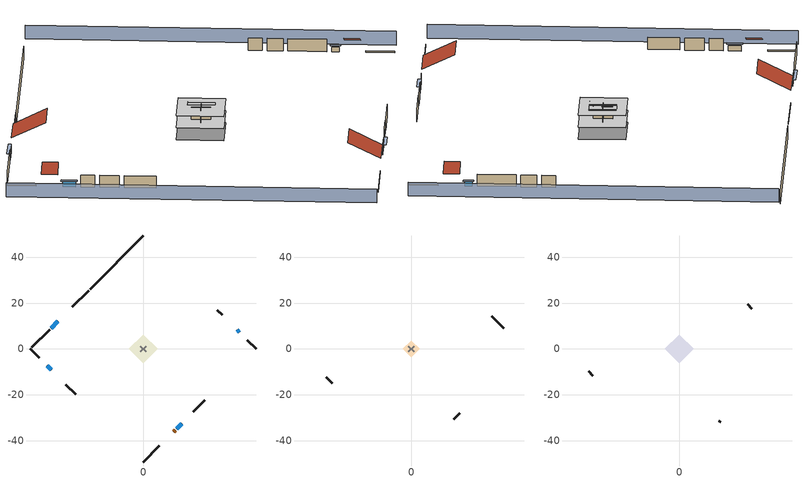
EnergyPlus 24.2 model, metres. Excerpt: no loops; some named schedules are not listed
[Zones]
conditioned space
 floor adiabatic (AdiabaticFloorConstruction): -6.28,0 0,6.28 6.28,0 0,-6.28 z0.3
 floor foundation (Slab2 construction): -6.28,0 0,6.28 6.28,0 0,-6.28 z-2.13
 wall outside (RimJoist1 construction): -23.83,25.43 -30.85,18.4 z0.3:0.61
 wall outside (RimJoist2 construction): 49.26,0 45.36,3.9 z0.3:0.61
 wall outside (RimJoist3 construction): 0,-49.26 7.03,-42.23 z0.3:0.61
 wall outside (RimJoist4 construction): -49.26,0 -45.36,-3.9 z0.3:0.61
 wall outside (AdiabaticWallConstruction 1): 13.23,-36.03 13.88,-35.38 z0.3:2.34
 wall outside (AdiabaticWallConstruction): -37.24,12.01 -40.2,9.06 z0.3:1.43; 41.88,7.38 40.89,8.37 z0.3:1.22; 14.53,-34.72 16.77,-32.49 / -41.88,-7.38 -40.14,-9.11 z0.3:1.37
 wall outside (Wall3 construction): -40.85,8.4 -48.6,0.66 z0.3:2.74
 wall outside (Wall4 construction): 34.4,14.85 32.3,16.96 z0.3:2.74
 wall outside (Wall7 construction): 21.81,-27.45 26.82,-22.44 z0.3:2.74
 wall outside (Wall8 construction): -33.73,-15.53 -29.42,-19.83 z0.3:2.74
 wall foundation (FoundationWall1 construction): 0,49.26 -23.17,26.09 z-2.13:0.3
 wall to garage (Wall5 construction): -1.29,-1.29 1.29,1.29 z0.3:2.74
 wall to garage (Wall6 construction): 1.29,-1.29 -1.29,1.29 z0.3:2.74
 window (WindowConstruction): -37.24,12.01 -40.2,9.06 z0.3:1.43
 window (WindowConstruction 1): 41.88,7.38 40.89,8.37 z0.3:1.22
 window (WindowConstruction 2): 14.53,-34.72 16.77,-32.49 z0.3:1.37
 window (WindowConstruction 3): -41.88,-7.38 -40.14,-9.11 z0.3:1.37
 door (Door): 13.23,-36.03 13.88,-35.38 z0.3:2.34
 ceiling adiabatic (AdiabaticFloorConstruction): 0,-6.28 6.28,0 0,6.28 -6.28,0 z0.3
garage
 floor foundation (Slab1 construction): -3.66,0 0,3.66 3.66,0 0,-3.66 z0
 wall outside (Wall1 construction): 40.23,9.02 35.06,14.2 z0.3:2.74
 wall outside (Wall12 construction): -36.97,-12.29 -34.38,-14.87 z0.3:2.74
 wall outside (Wall2 construction): 18.57,-30.69 21.15,-28.1 z0.3:2.74
attic - unvented
 floor to garage (Floor1 construction): -3.66,0 0,3.66 3.66,0 0,-3.66 z2.74
 floor to conditioned space (Floor2 construction Reversed): -6.28,0 0,6.28 6.28,0 0,-6.28 z2.74
 wall outside (Wall10 construction): -39.49,-9.77 -37.63,-11.63 z0.3:2.74
 wall outside (Wall11 construction): 17.43,-31.83 17.91,-31.35 z0.3:2.74
 wall outside (Wall9 construction): 31.64,17.62 29.78,19.47 z0.3:2.74
 roof outside (Roof1 construction): -36.59,12.67,2.74 -32.05,8.13,5.95 -26.97,13.21,5.95 -31.51,17.75,2.74
 roof outside (Roof2 construction): 42.54,6.72,2.74 40.6,4.79,4.11 42.77,2.62,4.11 44.7,4.56,2.74
 roof outside (Roof3 construction): -42.54,-6.72,2.74 -40.6,-4.79,4.11 -42.77,-2.62,4.11 -44.7,-4.56,2.74
 roof outside (Roof4 construction): 12.57,-36.68,2.74 8.2,-32.31,5.84 3.31,-37.2,5.84 7.68,-41.57,2.74
shading: -52.49,-3.23 -3.23,-52.49 / 52.49,3.23 3.23,52.49 z0:2.74; -40.41,8.84 -37.03,12.23 -37.46,12.66 -40.84,9.27 z1.74; 40.67,8.58 42.1,7.16 42.53,7.59 41.1,9.01 z1.52; 16.98,-32.27 14.32,-34.94 14.75,-35.37 17.42,-32.7 z1.68; -39.93,-9.33 -42.1,-7.16 -42.53,-7.59 -40.36,-9.76 z1.68
[Building]
Building 1: Terrain=Suburbs
[Site:Location]
Portland Intl Arpt_OR: Latitude {deg}=45.59; Longitude {deg}=-122.6; Time Zone {hr}=-8; Elevation {m}=33; Keep Site Location Information=Yes
[Site:GroundTemperature:Shallow]
10.2558, 8.96328, 8.85977, 9.47314, 11.9355, 14.3863, 16.5111, 17.8571, 17.9714, 16.8767, 14.8061, 12.4304
[Site:WaterMainsTemperature]
Calculation Method=Schedule; Temperature Schedule=mains temperature schedule
[Material] Roughness=Rough; Thermal Absorptance=0.9
Name | Thickness {m} | Conductivity {W/m-K} | Density {kg/m3} | Specific Heat {J/kg-K} | Solar Absorptance | Visible Absorptance
asphalt or fiberglass shingles | 0.00635 | 0.162714 | 1121.4 | 1465.45 | 0.85 | 0.85
ceiling loosefill ins | 0.338667 | 0.0480833 | 16.02 | 1046.75 | 0.7 | 0.7
ceiling stud and cavity | 0.1397 | 1.39189 | 65.682 | 1177.47 | 0.7 | 0.7
ceiling stud and cavity 1 | 0.1397 | 0.0920385 | 65.682 | 1177.47 | 0.7 | 0.7
concrete 4.0 in. | 0.1016 | 1.803125 | 2242.8 | 837.4 | 0.7 | 0.7
concrete 8.0 in. | 0.2032 | 1.803125 | 2242.8 | 837.4 | 0.7 | 0.7
door material | 0.04445 | 0.0612267 | 512.64 | 1214.23 | 0.7 | 0.7
floor covering | 0.0127 | 0.0450781 | 54.468 | 1339.84 | 0.9 | 0.9
floor covering 1 | 0.0127 | 0.0433444 | 54.468 | 1339.84 | 0.6 | 0.6
floor rigid ins; wall rigid ins | 0.512978 | 0.029427 | 32.04 | 1214.23 | 0.7 | 0.7
floor stud and cavity | 0.1397 | 1.75129 | 37.0049 | 1207.88 | 0.7 | 0.7
furniture material conditioned space 1; furniture material garage 1 | 0.1524 | 0.115458 | 640.8 | 1214.23 | 0.6 | 0.6
gypsum board | 0.0127 | 0.160291 | 801 | 837.4 | 0.6 | 0.6
gypsum board 1 | 0.0127 | 0.160291 | 801 | 837.4 | 0.7 | 0.7
osb sheathing 0.5 in. | 0.0127 | 0.115458 | 512.64 | 1214.23 | 0.6 | 0.6
osb sheathing 0.5 in. 1; osb sheathing 0.5 in. 2; osb sheathing 0.5 in. 3 | 0.0127 | 0.115458 | 512.64 | 1214.23 | 0.7 | 0.7
osb sheathing 0.75 in. | 0.01905 | 0.115458 | 512.64 | 1214.23 | 0.7 | 0.7
rim joist stud and cavity | 0.0508 | 0.178688 | 50.32683 | 1063.81 | 0.6 | 0.6
roof rigid ins | 0.00281632 | 0.029427 | 32.04 | 1214.23 | 0.7 | 0.7
wall stud and cavity | 0.1397 | 0.727959 | 139.0536 | 1170.24 | 0.6 | 0.6
wall stud and cavity 1 | 0.1397 | 0.550994 | 139.0536 | 1170.24 | 0.7 | 0.7
wall stud and cavity 2 | 0.1397 | 0.335416 | 139.0536 | 1170.24 | 0.7 | 0.7
wall stud and cavity 3 | 0.0889 | 0.380278 | 52.3479 | 1209.89 | 0.7 | 0.7
wall stud and cavity 4 | 0.0889 | 0.391764 | 83.0341 | 1211.67 | 0.7 | 0.7
wood siding | 0.0254 | 0.102417 | 544.68 | 1172.36 | 0.85 | 0.85
wood siding 1; wood siding 2 | 0.0254 | 0.102417 | 544.68 | 1172.36 | 0.7 | 0.7
[WindowMaterial:SimpleGlazingSystem]
WindowMaterial: U-Factor {W/m2-K}=4.76952; Solar Heat Gain Coefficient=0.63
[Construction]
AdiabaticFloorConstruction: floor stud and cavity, floor rigid ins, osb sheathing 0.75 in., floor covering 1
AdiabaticWallConstruction: wood siding 1, wall rigid ins, wall stud and cavity 3, gypsum board
AdiabaticWallConstruction 1: wood siding 2, wall rigid ins, wall stud and cavity 3, gypsum board
Door: door material
Floor1 construction: ceiling stud and cavity
Floor2 construction Reversed: gypsum board, ceiling stud and cavity 1, ceiling loosefill ins
FoundationWall1 construction: concrete 8.0 in., gypsum board 1
furniture construction conditioned space 1: furniture material conditioned space 1
furniture construction garage 1: furniture material garage 1
PartitionWallConstruction: gypsum board, wall stud and cavity 4, gypsum board
RimJoist1 construction; RimJoist2 construction; RimJoist3 construction; RimJoist4 construction: wood siding, rim joist stud and cavity
Roof1 construction; Roof2 construction; Roof3 construction; Roof4 construction: asphalt or fiberglass shingles, roof rigid ins, osb sheathing 0.5 in.
Slab1 construction: concrete 4.0 in.
Slab2 construction: concrete 4.0 in., floor covering
Wall1 construction; Wall2 construction: wood siding, osb sheathing 0.5 in. 1, wall stud and cavity
Wall10 construction; Wall11 construction; Wall12 construction; Wall9 construction: wood siding, osb sheathing 0.5 in. 3, wall stud and cavity
Wall3 construction; Wall4 construction: wood siding, osb sheathing 0.5 in. 1, wall stud and cavity 1, gypsum board
Wall5 construction: osb sheathing 0.5 in. 2, wall stud and cavity 2, gypsum board
Wall6 construction: osb sheathing 0.5 in. 3, wall stud and cavity 2, gypsum board
Wall7 construction; Wall8 construction: wood siding, osb sheathing 0.5 in. 3, wall stud and cavity 1, gypsum board
WindowConstruction; WindowConstruction 1; WindowConstruction 2; WindowConstruction 3: WindowMaterial
[Zone] Multiplier=1; Part of Total Floor Area=Yes
Name | Volume {m3}
attic - unvented | 80.9188
conditioned space | 384.656
garage | 65.242
[Space]
Name | Zone | Volume {m3}
attic - unvented 1 | attic - unvented | 80.9188
conditioned space 1 | conditioned space | 384.656
garage 1 | garage | 65.242
[ZoneInfiltration:DesignFlowRate] Schedule=Always On Discrete
Name | Zone or ZoneList or Space or SpaceList | Design Flow Rate Calculation Method | Air Changes per Hour {1/hr} | Constant Term Coefficient | Temperature Term Coefficient | Velocity Term Coefficient | Velocity Squared Term Coefficient | Design Flow Rate {m3/s}
infil attic - unvented 1 | attic - unvented 1 | AirChanges/Hour | 0.1 | 1 | 0 | 0 | 0
infil flow; natural vent flow; whole house fan flow | conditioned space 1 | Flow/Zone |  |  |  |  |  | 0
[ZoneMixing]
whole house fan mix: Zone or Space=attic - unvented; Schedule=Always On Continuous; Design Flow Rate Calculation Method=Flow/Zone; Design Flow Rate {m3/s}=0; Source Zone or Space=conditioned space
[SurfaceProperty:ExposedFoundationPerimeter] Exposed Perimeter Calculation Method=TotalExposedPerimeter
Name | Total Exposed Perimeter {m}
Slab2 | 32.766
Slab1 | 14.6304
[SurfaceProperty:IncidentSolarMultiplier] Incident Solar Multiplier=1; Incident Solar Multiplier Schedule=trans schedule winter=0.85 summer=0.7
Window1; Window2; Window3; Window4
[InternalMass]
Name | Construction | Zone or ZoneList | Space or SpaceList | Surface Area {m2}
furniture mass conditioned space 1 | furniture construction conditioned space 1 | conditioned space | conditioned space 1 | 63.09974
partition wall mass | PartitionWallConstruction | conditioned space | conditioned space 1 | 157.749
furniture mass garage 1 | furniture construction garage 1 | garage | garage 1 | 2.67561
[Lights] Design Level Calculation Method=LightingLevel; Return Air Fraction=0; Fraction Radiant=0.6; Fraction Visible=0.2; Fraction Replaceable=1
Name | Zone or ZoneList or Space or SpaceList | Schedule | Lighting Level {W}
interior lighting | conditioned space 1 | lighting_interior | 335.349
garage lighting | garage 1 | lighting_garage | 13.4692
[People]
occupants: Zone or ZoneList or Space or SpaceList=conditioned space 1; Number of People Schedule=occupants; Number of People Calculation Method=People; Number of People=2; Fraction Radiant=0.314171; Sensible Heat Fraction=0.56303; Activity Level Schedule=occupants activity schedule; Carbon Dioxide Generation Rate {m3/s-W}=0; Enable ASHRAE 55 Comfort Warnings=No; Mean Radiant Temperature Calculation Type=EnclosureAveraged
[ElectricEquipment] Design Level Calculation Method=EquipmentLevel
Name | Zone or ZoneList or Space or SpaceList | Schedule | Design Level {W} | Fraction Latent | Fraction Radiant | Fraction Lost
ceiling fan | conditioned space 1 | ceiling_fan | 17.4159 | 0 | 0.558 | 0
clothes dryer | conditioned space 1 | clothes_dryer | 7094.24 | 0.015 | 0.081 | 0.85
clothes washer | conditioned space 1 | clothes_washer | 615.448 | 0.03 | 0.162 | 0.7
cooking range | conditioned space 1 | cooking_range | 1281.01 | 0.08 | 0.432 | 0.2
dishwasher | conditioned space 1 | dishwasher | 902.627 | 0.3 | 0.18 | 0.4
fridge | conditioned space 1 | fridge schedule | 43.7215 | 0 | 0.6 | 0
mech vent bath fan 0 | conditioned space 1 | mech vent bath fan 0 schedule | 30 | 0 | 0 | 1
mech vent house fan | conditioned space 1 | mech vent house fan schedule | 0 | 0 | 0 | 1
mech vent house fan cfis | conditioned space 1 | mech vent house fan cfis schedule | 0 | 0 | 0 | 0
mech vent range fan 0 | conditioned space 1 | mech vent range fan 0 schedule | 30 | 0 | 0 | 1
misc plug loads | conditioned space 1 | plug_loads_other | 322.443 | 0.021 | 0.558 | 0.049
misc tv | conditioned space 1 | plug_loads_tv | 405.945 | 0 | 0.6 | 0
whole house fan | conditioned space 1 | Always On Discrete | 0 | 0 | 0 | 1
freezer | garage 1 | freezer schedule | 194.914 | 0 | 0.6 | 0
[OtherEquipment] Zone or ZoneList or Space or SpaceList=conditioned space 1; Design Level Calculation Method=EquipmentLevel
Name | Fuel Type | Schedule | Design Level {W} | Fraction Latent | Fraction Radiant | Fraction Lost
clothes dryer 1 | Electricity | clothes_dryer | 0 | 0.015 | 0.081 | 0.85
cooking range 1 | Electricity | cooking_range | 0 | 0.08 | 0.432 | 0.2
general water use latent | None | general water use schedule | 44.1266 | 1 | 0 | 0
general water use sensible | None | general water use schedule | -43.4886 | 0 | 0.6 | 0
mech vent house fan latent load; water heater lat | None | Always On Discrete | 0 | 1 | 0 | 0
mech vent house fan sensible load; water heater sens | None | Always On Discrete | 0 | 0 | 0 | 0
water heater energy adjustment1 | Electricity | Always On Discrete | 0.01 | 0 | 0 | 1
[ZoneInfiltration:EffectiveLeakageArea]
infil garage 1: Zone or Space=garage 1; Schedule=Always On Discrete; Effective Air Leakage Area {cm2}=271.837; Stack Coefficient=0.000129147; Wind Coefficient=4.64657e-05
[WaterUse:Equipment]
dishwasher: Peak Flow Rate {m3/s}=7.36554e-06; Flow Rate Fraction Schedule=hot_water_dishwasher
[Foundation:Kiva] Wall Depth Below Slab {m}=0.2032
Name | Initial Indoor Air Temperature {C} | Wall Height Above Grade {m}
Foundation Kiva 1 | 13.4258 | 0.1016
Foundation Kiva 2 | 21.1111 | 0.3048
[Foundation:Kiva:Settings]
Soil Conductivity {W/m-K}=3.462; Soil Density {kg/m3}=1842.3; Soil Specific Heat {J/kg-K}=418.7; Ground Solar Absorptivity=0.9; Ground Thermal Absorptivity=0.9; Ground Surface Roughness {m}=0.03; Far-Field Width {m}=40; Deep-Ground Boundary Condition=ZeroFlux; Deep-Ground Depth {m}=40; Minimum Cell Dimension {m}=0.2; Maximum Cell Growth Coefficient=3; Simulation Timestep=Timestep
[Exterior:Lights]
exterior lighting: Schedule=exterior lighting schedule; Design Level {W}=10.6381
[EnergyManagementSystem:GlobalVariable]
infil_program_Qfan
infil_program_Qinf
natural_vent_program_Qnv
natural_vent_program_Qwhf
[EnergyManagementSystem:Sensor]
Name | Output:Variable or Output:Meter Index Key | Output:Variable or Output:Meter
airflow_gain | infil flow | Infiltration Sensible Heat Gain Energy
airflow_gain_1 | natural vent flow | Infiltration Sensible Heat Gain Energy
airflow_gain_2 | whole house fan flow | Infiltration Sensible Heat Gain Energy
airflow_loss | infil flow | Infiltration Sensible Heat Loss Energy
airflow_loss_1 | natural vent flow | Infiltration Sensible Heat Loss Energy
airflow_loss_2 | whole house fan flow | Infiltration Sensible Heat Loss Energy
clg_load_cond |  | Cooling:EnergyTransfer:Zone:CONDITIONED SPACE
clg_sp_s; clg_sp_s_1 | cooling setpoint | Schedule Value
clothes_dryer_exhaust_0_sch_s | clothes_dryer | Schedule Value
cool_season | cooling season schedule | Schedule Value
htg_load_cond |  | Heating:EnergyTransfer:Zone:CONDITIONED SPACE
htg_sp_s; htg_sp_s_1 | heating setpoint | Schedule Value
ig_ee_conv | ceiling fan | Electric Equipment Convective Heating Energy
ig_ee_conv_1 | clothes dryer | Electric Equipment Convective Heating Energy
ig_ee_conv_3 | cooking range | Electric Equipment Convective Heating Energy
ig_ee_conv_4 | dishwasher | Electric Equipment Convective Heating Energy
ig_ee_conv_5 | fridge | Electric Equipment Convective Heating Energy
ig_ee_conv_6 | misc plug loads | Electric Equipment Convective Heating Energy
ig_ee_conv_7 | misc tv | Electric Equipment Convective Heating Energy
ig_ee_conv_8 | whole house fan | Electric Equipment Convective Heating Energy
ig_ee_rad | ceiling fan | Electric Equipment Radiant Heating Energy
ig_ee_rad_1 | clothes dryer | Electric Equipment Radiant Heating Energy
ig_ee_rad_3 | cooking range | Electric Equipment Radiant Heating Energy
ig_ee_rad_4 | dishwasher | Electric Equipment Radiant Heating Energy
ig_ee_rad_5 | fridge | Electric Equipment Radiant Heating Energy
ig_ee_rad_6 | misc plug loads | Electric Equipment Radiant Heating Energy
ig_ee_rad_7 | misc tv | Electric Equipment Radiant Heating Energy
ig_ee_rad_8 | whole house fan | Electric Equipment Radiant Heating Energy
ig_lgt_conv | interior lighting | Lights Convective Heating Energy
ig_lgt_rad | interior lighting | Lights Radiant Heating Energy
ig_lgt_vis | interior lighting | Lights Visible Radiation Heating Energy
ig_oe_conv | clothes dryer 1 | Other Equipment Convective Heating Energy
ig_oe_conv_1 | cooking range 1 | Other Equipment Convective Heating Energy
ig_oe_conv_2 | general water use latent | Other Equipment Convective Heating Energy
ig_oe_conv_3 | general water use sensible | Other Equipment Convective Heating Energy
ig_oe_conv_4 | water heater energy adjustment1 | Other Equipment Convective Heating Energy
ig_oe_conv_5 | water heater lat | Other Equipment Convective Heating Energy
ig_oe_conv_6 | water heater sens | Other Equipment Convective Heating Energy
ig_oe_rad | clothes dryer 1 | Other Equipment Radiant Heating Energy
ig_oe_rad_1 | cooking range 1 | Other Equipment Radiant Heating Energy
ig_oe_rad_2 | general water use latent | Other Equipment Radiant Heating Energy
ig_oe_rad_3 | general water use sensible | Other Equipment Radiant Heating Energy
ig_oe_rad_4 | water heater energy adjustment1 | Other Equipment Radiant Heating Energy
ig_oe_rad_5 | water heater lat | Other Equipment Radiant Heating Energy
ig_oe_rad_6 | water heater sens | Other Equipment Radiant Heating Energy
ig_ppl_conv | occupants | People Convective Heating Energy
ig_ppl_rad | occupants | People Radiant Heating Energy
im_conv | furniture mass conditioned space 1 | Surface Inside Face Convection Heat Gain Energy
im_conv_1 | partition wall mass | Surface Inside Face Convection Heat Gain Energy
im_ig | furniture mass conditioned space 1 | Surface Inside Face Internal Gains Radiation Heat Gain Energy
im_ig_1 | partition wall mass | Surface Inside Face Internal Gains Radiation Heat Gain Energy
im_lgt | furniture mass conditioned space 1 | Surface Inside Face Lights Radiation Heat Gain Energy
im_lgt_1 | partition wall mass | Surface Inside Face Lights Radiation Heat Gain Energy
im_sol | furniture mass conditioned space 1 | Surface Inside Face Solar Radiation Heat Gain Energy
im_sol_1 | partition wall mass | Surface Inside Face Solar Radiation Heat Gain Energy
im_surf | furniture mass conditioned space 1 | Surface Inside Face Net Surface Thermal Radiation Heat Gain Energy
im_surf_1 | partition wall mass | Surface Inside Face Net Surface Thermal Radiation Heat Gain Energy
mech_vent_bath_fan_0_sch_s | mech vent bath fan 0 schedule | Schedule Value
mech_vent_range_fan_0_sch_s | mech vent range fan 0 schedule | Schedule Value
mv_conv | mech vent bath fan 0 | Electric Equipment Convective Heating Energy
mv_conv_1 | mech vent house fan | Electric Equipment Convective Heating Energy
mv_conv_2 | mech vent house fan cfis | Electric Equipment Convective Heating Energy
mv_conv_3 | mech vent range fan 0 | Electric Equipment Convective Heating Energy
mv_conv_4 | mech vent house fan latent load | Other Equipment Convective Heating Energy
mv_conv_5 | mech vent house fan sensible load | Other Equipment Convective Heating Energy
mv_rad | mech vent bath fan 0 | Electric Equipment Radiant Heating Energy
mv_rad_1 | mech vent house fan | Electric Equipment Radiant Heating Energy
mv_rad_2 | mech vent house fan cfis | Electric Equipment Radiant Heating Energy
mv_rad_3 | mech vent range fan 0 | Electric Equipment Radiant Heating Energy
mv_rad_4 | mech vent house fan latent load | Other Equipment Radiant Heating Energy
mv_rad_5 | mech vent house fan sensible load | Other Equipment Radiant Heating Energy
natural_vent_s | natural vent schedule | Schedule Value
out_pb_s |  | Site Outdoor Air Barometric Pressure
out_wt_s |  | Site Outdoor Air Humidity Ratio
site_vw_s |  | Site Wind Speed
ss_back_out | Window1 | Surface Window Shortwave from Zone Back Out Window Heat Transfer Rate
ss_back_out_1 | Window2 | Surface Window Shortwave from Zone Back Out Window Heat Transfer Rate
ss_back_out_2 | Window3 | Surface Window Shortwave from Zone Back Out Window Heat Transfer Rate
ss_back_out_3 | Window4 | Surface Window Shortwave from Zone Back Out Window Heat Transfer Rate
ss_conv | Door1 | Surface Inside Face Convection Heat Gain Energy
ss_conv_1 | Window1 | Surface Inside Face Convection Heat Gain Energy
ss_conv_2 | Window2 | Surface Inside Face Convection Heat Gain Energy
ss_conv_3 | Window3 | Surface Inside Face Convection Heat Gain Energy
ss_conv_4 | Window4 | Surface Inside Face Convection Heat Gain Energy
ss_ig | Door1 | Surface Inside Face Internal Gains Radiation Heat Gain Energy
ss_ig_1 | Window1 | Surface Inside Face Internal Gains Radiation Heat Gain Energy
ss_ig_2 | Window2 | Surface Inside Face Internal Gains Radiation Heat Gain Energy
ss_ig_3 | Window3 | Surface Inside Face Internal Gains Radiation Heat Gain Energy
ss_ig_4 | Window4 | Surface Inside Face Internal Gains Radiation Heat Gain Energy
ss_lgt | Door1 | Surface Inside Face Lights Radiation Heat Gain Energy
ss_sol | Door1 | Surface Inside Face Solar Radiation Heat Gain Energy
ss_surf | Door1 | Surface Inside Face Net Surface Thermal Radiation Heat Gain Energy
ss_surf_1 | Window1 | Surface Inside Face Net Surface Thermal Radiation Heat Gain Energy
ss_surf_2 | Window2 | Surface Inside Face Net Surface Thermal Radiation Heat Gain Energy
ss_surf_3 | Window3 | Surface Inside Face Net Surface Thermal Radiation Heat Gain Energy
ss_surf_4 | Window4 | Surface Inside Face Net Surface Thermal Radiation Heat Gain Energy
ss_trans_in | Window1 | Surface Window Transmitted Solar Radiation Rate
ss_trans_in_1 | Window2 | Surface Window Transmitted Solar Radiation Rate
ss_trans_in_2 | Window3 | Surface Window Transmitted Solar Radiation Rate
ss_trans_in_3 | Window4 | Surface Window Transmitted Solar Radiation Rate
ss_trans_out | Window1 | Surface Inside Face Initial Transmitted Diffuse Transmitted Out Window Solar Radiation Rate
ss_trans_out_1 | Window2 | Surface Inside Face Initial Transmitted Diffuse Transmitted Out Window Solar Radiation Rate
ss_trans_out_2 | Window3 | Surface Inside Face Initial Transmitted Diffuse Transmitted Out Window Solar Radiation Rate
ss_trans_out_3 | Window4 | Surface Inside Face Initial Transmitted Diffuse Transmitted Out Window Solar Radiation Rate
s_conv | Floor2 | Surface Inside Face Convection Heat Gain Energy
s_conv_1 | FoundationWall1 | Surface Inside Face Convection Heat Gain Energy
s_conv_10 | Wall4 | Surface Inside Face Convection Heat Gain Energy
s_conv_11 | Wall5 | Surface Inside Face Convection Heat Gain Energy
s_conv_12 | Wall6 | Surface Inside Face Convection Heat Gain Energy
s_conv_13 | Wall7 | Surface Inside Face Convection Heat Gain Energy
s_conv_14 | Wall8 | Surface Inside Face Convection Heat Gain Energy
s_conv_2 | inferred conditioned ceiling | Surface Inside Face Convection Heat Gain Energy
s_conv_3 | inferred conditioned floor | Surface Inside Face Convection Heat Gain Energy
s_conv_4 | RimJoist1 | Surface Inside Face Convection Heat Gain Energy
s_conv_5 | RimJoist2 | Surface Inside Face Convection Heat Gain Energy
s_conv_6 | RimJoist3 | Surface Inside Face Convection Heat Gain Energy
s_conv_7 | RimJoist4 | Surface Inside Face Convection Heat Gain Energy
s_conv_8 | Slab2 | Surface Inside Face Convection Heat Gain Energy
s_conv_9 | Wall3 | Surface Inside Face Convection Heat Gain Energy
s_ig | Floor2 | Surface Inside Face Internal Gains Radiation Heat Gain Energy
s_ig_1 | FoundationWall1 | Surface Inside Face Internal Gains Radiation Heat Gain Energy
s_ig_10 | Wall4 | Surface Inside Face Internal Gains Radiation Heat Gain Energy
s_ig_11 | Wall5 | Surface Inside Face Internal Gains Radiation Heat Gain Energy
s_ig_12 | Wall6 | Surface Inside Face Internal Gains Radiation Heat Gain Energy
s_ig_13 | Wall7 | Surface Inside Face Internal Gains Radiation Heat Gain Energy
s_ig_14 | Wall8 | Surface Inside Face Internal Gains Radiation Heat Gain Energy
s_ig_2 | inferred conditioned ceiling | Surface Inside Face Internal Gains Radiation Heat Gain Energy
s_ig_3 | inferred conditioned floor | Surface Inside Face Internal Gains Radiation Heat Gain Energy
s_ig_4 | RimJoist1 | Surface Inside Face Internal Gains Radiation Heat Gain Energy
s_ig_5 | RimJoist2 | Surface Inside Face Internal Gains Radiation Heat Gain Energy
s_ig_6 | RimJoist3 | Surface Inside Face Internal Gains Radiation Heat Gain Energy
s_ig_7 | RimJoist4 | Surface Inside Face Internal Gains Radiation Heat Gain Energy
s_ig_8 | Slab2 | Surface Inside Face Internal Gains Radiation Heat Gain Energy
s_ig_9 | Wall3 | Surface Inside Face Internal Gains Radiation Heat Gain Energy
s_lgt | Floor2 | Surface Inside Face Lights Radiation Heat Gain Energy
s_lgt_1 | FoundationWall1 | Surface Inside Face Lights Radiation Heat Gain Energy
s_lgt_10 | Wall4 | Surface Inside Face Lights Radiation Heat Gain Energy
s_lgt_11 | Wall5 | Surface Inside Face Lights Radiation Heat Gain Energy
s_lgt_12 | Wall6 | Surface Inside Face Lights Radiation Heat Gain Energy
s_lgt_13 | Wall7 | Surface Inside Face Lights Radiation Heat Gain Energy
s_lgt_14 | Wall8 | Surface Inside Face Lights Radiation Heat Gain Energy
s_lgt_2 | inferred conditioned ceiling | Surface Inside Face Lights Radiation Heat Gain Energy
s_lgt_3 | inferred conditioned floor | Surface Inside Face Lights Radiation Heat Gain Energy
s_lgt_4 | RimJoist1 | Surface Inside Face Lights Radiation Heat Gain Energy
s_lgt_5 | RimJoist2 | Surface Inside Face Lights Radiation Heat Gain Energy
s_lgt_6 | RimJoist3 | Surface Inside Face Lights Radiation Heat Gain Energy
s_lgt_7 | RimJoist4 | Surface Inside Face Lights Radiation Heat Gain Energy
s_lgt_8 | Slab2 | Surface Inside Face Lights Radiation Heat Gain Energy
s_lgt_9 | Wall3 | Surface Inside Face Lights Radiation Heat Gain Energy
s_sol | Floor2 | Surface Inside Face Solar Radiation Heat Gain Energy
s_sol_1 | FoundationWall1 | Surface Inside Face Solar Radiation Heat Gain Energy
s_sol_10 | Wall4 | Surface Inside Face Solar Radiation Heat Gain Energy
s_sol_11 | Wall5 | Surface Inside Face Solar Radiation Heat Gain Energy
s_sol_12 | Wall6 | Surface Inside Face Solar Radiation Heat Gain Energy
s_sol_13 | Wall7 | Surface Inside Face Solar Radiation Heat Gain Energy
s_sol_14 | Wall8 | Surface Inside Face Solar Radiation Heat Gain Energy
s_sol_2 | inferred conditioned ceiling | Surface Inside Face Solar Radiation Heat Gain Energy
s_sol_3 | inferred conditioned floor | Surface Inside Face Solar Radiation Heat Gain Energy
s_sol_4 | RimJoist1 | Surface Inside Face Solar Radiation Heat Gain Energy
